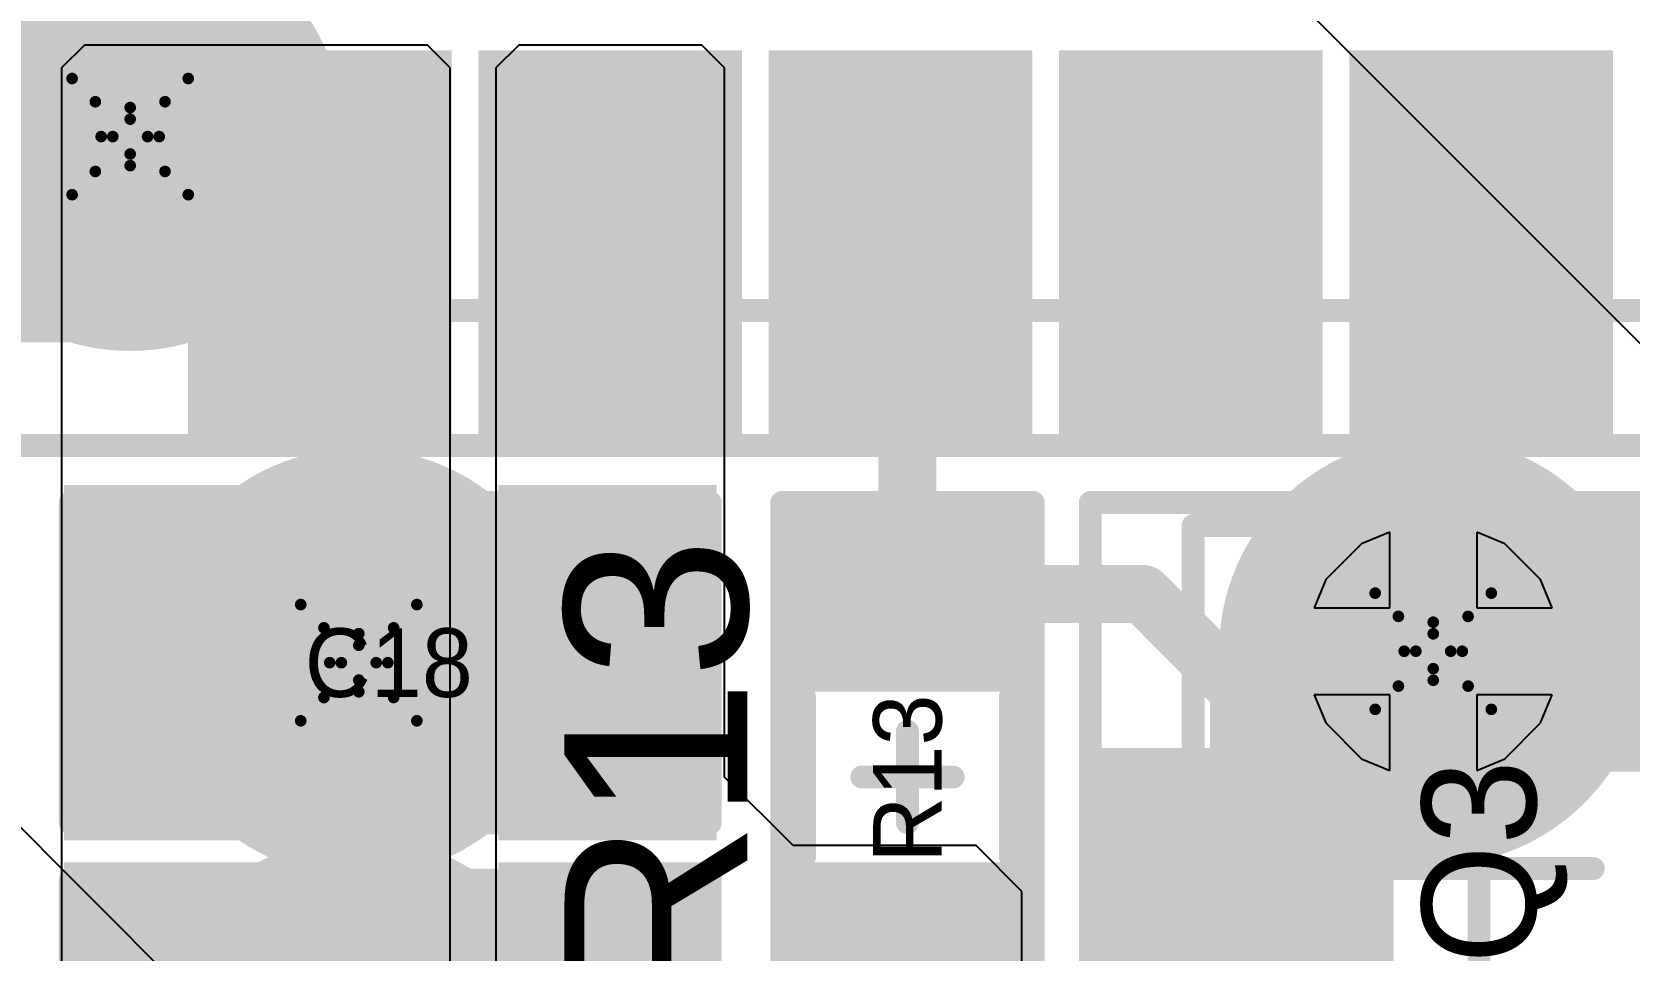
# Model space of a CAD drawing. Header units: millimetres. Extents: x -0.2 to 11.1, y -5.4 to 4.7.
# Drawn here: x 0.2862 to 0.5613, y 0.1316 to 0.2897 of the extents above; entities that cross this region are included whole.
import ezdxf

# ---------------------------------------------------------------- set-up
doc = ezdxf.new("R2010")
doc.units = ezdxf.units.MM
doc.header["$MEASUREMENT"] = 0
for name, color, linetype in [('BottomLayer', 5, 'Continuous'), ('DrillDrawing', 1, 'Continuous'), ('InternalPlane1', 76, 'Continuous'), ('InternalPlane2', 16, 'Continuous'), ('Mechanical1', 6, 'Continuous'), ('Mechanical3', 76, 'Continuous'), ('Mechanical5', 56, 'Continuous'), ('TopLayer', 1, 'Continuous'), ('TopOverlay', 2, 'Continuous'), ('TopPaste', 8, 'Continuous'), ('TopSolder', 216, 'Continuous'), ('ViaHoleLayer', 16, 'Continuous')]:
    doc.layers.add(name, color=color, linetype=linetype)
doc.styles.add('Arial', font='arial.ttf', dxfattribs={"height": 0.2})

# ---------------------------------------------------------------- blocks, each defined once
blk = doc.blocks.new('ESP32_WROOM_32_9')
at = {"layer": 'TopLayer'}
for points in [[(-0.37362, 0.3317), (-0.37362, 0.36713), (-0.31457, 0.36713), (-0.31457, 0.3317)], [(-0.37362, 0.2817), (-0.37362, 0.31713), (-0.31457, 0.31713), (-0.31457, 0.2817)], [(-0.37362, 0.2317), (-0.37362, 0.26713), (-0.31457, 0.26713), (-0.31457, 0.2317)], [(-0.37362, 0.1817), (-0.37362, 0.21713), (-0.31457, 0.21713), (-0.31457, 0.1817)], [(-0.37362, 0.1317), (-0.37362, 0.16713), (-0.31457, 0.16713), (-0.31457, 0.1317)]]:
    blk.add_hatch(color=1, dxfattribs=at).paths.add_polyline_path(points)
at = {"layer": 'TopPaste'}
for points in [[(-0.37862, 0.3267), (-0.37862, 0.37213), (-0.30957, 0.37213), (-0.30957, 0.3267)], [(-0.37862, 0.2767), (-0.37862, 0.32213), (-0.30957, 0.32213), (-0.30957, 0.2767)], [(-0.37862, 0.2267), (-0.37862, 0.27213), (-0.30957, 0.27213), (-0.30957, 0.2267)], [(-0.37862, 0.1767), (-0.37862, 0.22213), (-0.30957, 0.22213), (-0.30957, 0.1767)], [(-0.37862, 0.1267), (-0.37862, 0.17213), (-0.30957, 0.17213), (-0.30957, 0.1267)]]:
    blk.add_hatch(color=8, dxfattribs=at).paths.add_polyline_path(points)
at = {"layer": 'TopSolder'}
for points in [[(-0.37559, 0.32973), (-0.37559, 0.3691), (-0.3126, 0.3691), (-0.3126, 0.32973)], [(-0.37559, 0.27973), (-0.37559, 0.3191), (-0.3126, 0.3191), (-0.3126, 0.27973)], [(-0.37559, 0.22973), (-0.37559, 0.2691), (-0.3126, 0.2691), (-0.3126, 0.22973)], [(-0.37559, 0.17973), (-0.37559, 0.2191), (-0.3126, 0.2191), (-0.3126, 0.17973)], [(-0.37559, 0.12973), (-0.37559, 0.1691), (-0.3126, 0.1691), (-0.3126, 0.12973)]]:
    blk.add_hatch(color=216, dxfattribs=at).paths.add_polyline_path(points)
at = {"layer": 'Mechanical1', "const_width": 0.00394}
blk.add_lwpolyline([(-0.35433, 0.6437), (-0.35433, -0.36024)], dxfattribs=at)
at = {"layer": 'Mechanical3', "const_width": 0.00394}
blk.add_lwpolyline([(-0.37756, 0.65433), (-0.37756, -0.38288)], dxfattribs=at)
at = {"layer": 'Mechanical5', "const_width": 0.00394}
blk.add_lwpolyline([(-0.37756, 0.65433), (-0.37756, -0.38288)], dxfattribs=at)
at = {"layer": 'TopOverlay', "const_width": 0.01181}
blk.add_lwpolyline([(-0.35394, 0.64572), (-0.35394, 0.37874)], dxfattribs=at)
at = {"layer": 'TopOverlay', "const_width": 0.00591}
blk.add_lwpolyline([(-0.35689, 0.37874, 1), (-0.35098, 0.37874, 1)], format="xyb", close=True, dxfattribs=at)
blk = doc.blocks.new('R0603_43')
at = {"layer": 'TopLayer'}
for points in [[(-0.01969, -0.01772), (-0.04331, -0.01772), (-0.04331, 0.01772), (-0.01969, 0.01772)], [(0.01969, 0.01772), (0.04331, 0.01772), (0.04331, -0.01772), (0.01969, -0.01772)]]:
    blk.add_hatch(color=1, dxfattribs=at).paths.add_polyline_path(points)
at = {"layer": 'TopPaste'}
for points in [[(-0.01469, -0.02272), (-0.04831, -0.02272), (-0.04831, 0.02272), (-0.01469, 0.02272)], [(0.01469, 0.02272), (0.04831, 0.02272), (0.04831, -0.02272), (0.01469, -0.02272)]]:
    blk.add_hatch(color=8, dxfattribs=at).paths.add_polyline_path(points)
at = {"layer": 'TopSolder'}
for points in [[(-0.01772, -0.01969), (-0.04528, -0.01969), (-0.04528, 0.01969), (-0.01772, 0.01969)], [(0.01772, 0.01969), (0.04528, 0.01969), (0.04528, -0.01969), (0.01772, -0.01969)]]:
    blk.add_hatch(color=216, dxfattribs=at).paths.add_polyline_path(points)
at = {"layer": 'Mechanical1', "const_width": 0.00394}
for points in [[(-0.03892, 0.01888), (0.03892, 0.01888)], [(-0.03892, 0.01888), (-0.03892, -0.01969)], [(0.03892, 0.01888), (0.03892, -0.01969)], [(-0.03892, -0.01969), (0.03892, -0.01969)]]:
    blk.add_lwpolyline(points, dxfattribs=at)
at = {"layer": 'Mechanical1', "const_width": 0.00197}
for points in [[(-0.0399, 0.01888, 1), (-0.03793, 0.01888, 1)], [(-0.0399, 0.01888, 1), (-0.03793, 0.01888, 1)], [(0.03793, 0.01888, 1), (0.0399, 0.01888, 1)], [(0.03793, 0.01888, 1), (0.0399, 0.01888, 1)], [(-0.0399, -0.01969, 1), (-0.03793, -0.01969, 1)], [(-0.0399, -0.01969, 1), (-0.03793, -0.01969, 1)], [(0.03793, -0.01969, 1), (0.0399, -0.01969, 1)], [(0.03793, -0.01969, 1), (0.0399, -0.01969, 1)]]:
    blk.add_lwpolyline(points, format="xyb", close=True, dxfattribs=at)
at = {"layer": 'Mechanical3', "const_width": 0.00394}
for points in [[(-0.04724, 0.02165), (-0.04724, -0.02165)], [(-0.04724, 0.02165), (0.04724, 0.02165)], [(0.04724, 0.02165), (0.04724, -0.02165)], [(0, 0.00787), (0, -0.00787)], [(-0.00787, 0), (0.00787, 0)], [(-0.04724, -0.02165), (0.04724, -0.02165)]]:
    blk.add_lwpolyline(points, dxfattribs=at)
at = {"layer": 'Mechanical3', "const_width": 0.00197}
for points in [[(-0.04823, 0.02165, 1), (-0.04626, 0.02165, 1)], [(-0.04823, 0.02165, 1), (-0.04626, 0.02165, 1)], [(0.04626, 0.02165, 1), (0.04823, 0.02165, 1)], [(0.04626, 0.02165, 1), (0.04823, 0.02165, 1)], [(-0.00098, 0.00787, 1), (0.00098, 0.00787, 1)], [(-0.00886, 0, 1), (-0.00689, 0, 1)], [(0.00689, 0, 1), (0.00886, 0, 1)], [(-0.00098, -0.00787, 1), (0.00098, -0.00787, 1)], [(-0.04823, -0.02165, 1), (-0.04626, -0.02165, 1)], [(-0.04823, -0.02165, 1), (-0.04626, -0.02165, 1)], [(0.04626, -0.02165, 1), (0.04823, -0.02165, 1)], [(0.04626, -0.02165, 1), (0.04823, -0.02165, 1)]]:
    blk.add_lwpolyline(points, format="xyb", close=True, dxfattribs=at)
at = {"layer": 'Mechanical5', "const_width": 0.00394}
for points in [[(-0.04724, 0.02165), (-0.04724, -0.02165)], [(-0.04724, 0.02165), (0.04724, 0.02165)], [(0.04724, 0.02165), (0.04724, -0.02165)], [(-0.04724, -0.02165), (0.04724, -0.02165)]]:
    blk.add_lwpolyline(points, dxfattribs=at)
at = {"layer": 'Mechanical5', "const_width": 0.00197}
for points in [[(-0.04823, 0.02165, 1), (-0.04626, 0.02165, 1)], [(-0.04823, 0.02165, 1), (-0.04626, 0.02165, 1)], [(0.04626, 0.02165, 1), (0.04823, 0.02165, 1)], [(0.04626, 0.02165, 1), (0.04823, 0.02165, 1)], [(-0.04823, -0.02165, 1), (-0.04626, -0.02165, 1)], [(-0.04823, -0.02165, 1), (-0.04626, -0.02165, 1)], [(0.04626, -0.02165, 1), (0.04823, -0.02165, 1)], [(0.04626, -0.02165, 1), (0.04823, -0.02165, 1)]]:
    blk.add_lwpolyline(points, format="xyb", close=True, dxfattribs=at)
at = {"layer": 'TopOverlay', "const_width": 0.00394}
for points in [[(-0.01378, 0.01772), (0.01378, 0.01772)], [(-0.01378, -0.01772), (0.01378, -0.01772)]]:
    blk.add_lwpolyline(points, dxfattribs=at)
at = {"layer": 'TopOverlay', "const_width": 0.00197}
for points in [[(-0.01476, 0.01772, 1), (-0.0128, 0.01772, 1)], [(0.0128, 0.01772, 1), (0.01476, 0.01772, 1)], [(-0.01476, -0.01772, 1), (-0.0128, -0.01772, 1)], [(0.0128, -0.01772, 1), (0.01476, -0.01772, 1)]]:
    blk.add_lwpolyline(points, format="xyb", close=True, dxfattribs=at)
at = {"layer": 'Mechanical5'}
blk.add_text('R13', height=0.011811, dxfattribs=at).set_placement((-0.01476, -0.0059))
blk = doc.blocks.new('SOT_23F_58')
at = {"layer": 'TopLayer'}
for points in [[(-0.01575, 0.06299), (0.01575, 0.06299), (0.01575, 0.01969), (-0.01575, 0.01969)], [(-0.05315, -0.01969), (-0.02165, -0.01969), (-0.02165, -0.06299), (-0.05315, -0.06299)], [(0.02165, -0.01969), (0.05315, -0.01969), (0.05315, -0.06299), (0.02165, -0.06299)]]:
    blk.add_hatch(color=1, dxfattribs=at).paths.add_polyline_path(points)
at = {"layer": 'TopPaste'}
for points in [[(-0.02075, 0.06799), (0.02075, 0.06799), (0.02075, 0.01469), (-0.02075, 0.01469)], [(-0.05815, -0.01469), (-0.01665, -0.01469), (-0.01665, -0.06799), (-0.05815, -0.06799)], [(0.01665, -0.01469), (0.05815, -0.01469), (0.05815, -0.06799), (0.01665, -0.06799)]]:
    blk.add_hatch(color=8, dxfattribs=at).paths.add_polyline_path(points)
at = {"layer": 'TopSolder'}
for points in [[(-0.01772, 0.06496), (0.01772, 0.06496), (0.01772, 0.01772), (-0.01772, 0.01772)], [(-0.05512, -0.01772), (-0.01969, -0.01772), (-0.01969, -0.06496), (-0.05512, -0.06496)], [(0.01969, -0.01772), (0.05512, -0.01772), (0.05512, -0.06496), (0.01969, -0.06496)]]:
    blk.add_hatch(color=216, dxfattribs=at).paths.add_polyline_path(points)
at = {"layer": 'Mechanical1', "const_width": 0.00394}
for points in [[(-0.05906, 0.04921), (-0.05906, -0.04921)], [(-0.05906, 0.04921), (0.05906, 0.04921)], [(0.05906, 0.04921), (0.05906, -0.04921)], [(-0.05906, -0.04921), (0.05906, -0.04921)]]:
    blk.add_lwpolyline(points, dxfattribs=at)
at = {"layer": 'Mechanical1', "const_width": 0.00197}
for points in [[(-0.06004, 0.04921, 1), (-0.05807, 0.04921, 1)], [(-0.06004, 0.04921, 1), (-0.05807, 0.04921, 1)], [(0.05807, 0.04921, 1), (0.06004, 0.04921, 1)], [(0.05807, 0.04921, 1), (0.06004, 0.04921, 1)], [(-0.06004, -0.04921, 1), (-0.05807, -0.04921, 1)], [(-0.06004, -0.04921, 1), (-0.05807, -0.04921, 1)], [(0.05807, -0.04921, 1), (0.06004, -0.04921, 1)], [(0.05807, -0.04921, 1), (0.06004, -0.04921, 1)]]:
    blk.add_lwpolyline(points, format="xyb", close=True, dxfattribs=at)
at = {"layer": 'Mechanical3', "const_width": 0.00394}
for points in [[(-0.06299, 0.06693), (-0.06299, -0.06693)], [(-0.06299, 0.06693), (0.06299, 0.06693)], [(0.06299, 0.06693), (0.06299, -0.06693)], [(0, 0.01969), (0, -0.01969)], [(-0.01969, 0), (0.01969, 0)], [(-0.06299, -0.06693), (0.06299, -0.06693)]]:
    blk.add_lwpolyline(points, dxfattribs=at)
at = {"layer": 'Mechanical3', "const_width": 0.00197}
for points in [[(-0.06398, 0.06693, 1), (-0.06201, 0.06693, 1)], [(-0.06398, 0.06693, 1), (-0.06201, 0.06693, 1)], [(0.06201, 0.06693, 1), (0.06398, 0.06693, 1)], [(0.06201, 0.06693, 1), (0.06398, 0.06693, 1)], [(-0.00098, 0.01969, 1), (0.00098, 0.01969, 1)], [(-0.02067, 0, 1), (-0.0187, 0, 1)], [(0.0187, 0, 1), (0.02067, 0, 1)], [(-0.00098, -0.01969, 1), (0.00098, -0.01969, 1)], [(-0.06398, -0.06693, 1), (-0.06201, -0.06693, 1)], [(-0.06398, -0.06693, 1), (-0.06201, -0.06693, 1)], [(0.06201, -0.06693, 1), (0.06398, -0.06693, 1)], [(0.06201, -0.06693, 1), (0.06398, -0.06693, 1)]]:
    blk.add_lwpolyline(points, format="xyb", close=True, dxfattribs=at)
at = {"layer": 'Mechanical5', "const_width": 0.00394}
for points in [[(-0.06299, 0.06693), (-0.06299, -0.06693)], [(-0.06299, 0.06693), (0.06299, 0.06693)], [(0.06299, 0.06693), (0.06299, -0.06693)], [(-0.06299, -0.06693), (0.06299, -0.06693)]]:
    blk.add_lwpolyline(points, dxfattribs=at)
at = {"layer": 'Mechanical5', "const_width": 0.00197}
for points in [[(-0.06398, 0.06693, 1), (-0.06201, 0.06693, 1)], [(-0.06398, 0.06693, 1), (-0.06201, 0.06693, 1)], [(0.06201, 0.06693, 1), (0.06398, 0.06693, 1)], [(0.06201, 0.06693, 1), (0.06398, 0.06693, 1)], [(-0.06398, -0.06693, 1), (-0.06201, -0.06693, 1)], [(-0.06398, -0.06693, 1), (-0.06201, -0.06693, 1)], [(0.06201, -0.06693, 1), (0.06398, -0.06693, 1)], [(0.06201, -0.06693, 1), (0.06398, -0.06693, 1)]]:
    blk.add_lwpolyline(points, format="xyb", close=True, dxfattribs=at)
at = {"layer": 'TopOverlay', "const_width": 0.00787}
for points in [[(-0.05903, 0.02777), (-0.02165, 0.02777)], [(-0.05903, 0.02777), (-0.05903, -0.00984)], [(0.02165, 0.02777), (0.05903, 0.02777)], [(0.05903, 0.02777), (0.05903, -0.00984)]]:
    blk.add_lwpolyline(points, dxfattribs=at)
at = {"layer": 'TopOverlay', "const_width": 0.00394}
for points in [[(-0.061, 0.02777, 1), (-0.05706, 0.02777, 1)], [(-0.061, 0.02777, 1), (-0.05706, 0.02777, 1)], [(-0.02362, 0.02777, 1), (-0.01969, 0.02777, 1)], [(0.01969, 0.02777, 1), (0.02362, 0.02777, 1)], [(0.05706, 0.02777, 1), (0.061, 0.02777, 1)], [(0.05706, 0.02777, 1), (0.061, 0.02777, 1)], [(-0.061, -0.00984, 1), (-0.05706, -0.00984, 1)], [(0.05706, -0.00984, 1), (0.061, -0.00984, 1)]]:
    blk.add_lwpolyline(points, format="xyb", close=True, dxfattribs=at)
at = {"layer": 'Mechanical5'}
blk.add_text('Q3', height=0.019685, dxfattribs=at).set_placement((-0.0164, -0.00984))
blk = doc.blocks.new('C0805_CER_110')
at = {"layer": 'TopLayer'}
for points in [[(-0.02362, -0.02559), (-0.05118, -0.02559), (-0.05118, 0.02559), (-0.02362, 0.02559)], [(0.02362, 0.02559), (0.05118, 0.02559), (0.05118, -0.02559), (0.02362, -0.02559)]]:
    blk.add_hatch(color=1, dxfattribs=at).paths.add_polyline_path(points)
at = {"layer": 'TopPaste'}
for points in [[(-0.01862, -0.03059), (-0.05618, -0.03059), (-0.05618, 0.03059), (-0.01862, 0.03059)], [(0.01862, 0.03059), (0.05618, 0.03059), (0.05618, -0.03059), (0.01862, -0.03059)]]:
    blk.add_hatch(color=8, dxfattribs=at).paths.add_polyline_path(points)
at = {"layer": 'TopSolder'}
for points in [[(-0.02165, -0.02756), (-0.05315, -0.02756), (-0.05315, 0.02756), (-0.02165, 0.02756)], [(0.02165, 0.02756), (0.05315, 0.02756), (0.05315, -0.02756), (0.02165, -0.02756)]]:
    blk.add_hatch(color=216, dxfattribs=at).paths.add_polyline_path(points)
at = {"layer": 'Mechanical1', "const_width": 0.00394}
for points in [[(-0.05121, -0.02669), (-0.05121, 0.02669)], [(-0.05121, 0.02669), (0.05121, 0.02669)], [(0.05121, -0.02669), (0.05121, 0.02669)], [(-0.05121, -0.02669), (0.05121, -0.02669)]]:
    blk.add_lwpolyline(points, dxfattribs=at)
at = {"layer": 'Mechanical1', "const_width": 0.00197}
for points in [[(-0.05219, 0.02669, 1), (-0.05023, 0.02669, 1)], [(-0.05219, 0.02669, 1), (-0.05023, 0.02669, 1)], [(0.05023, 0.02669, 1), (0.05219, 0.02669, 1)], [(0.05023, 0.02669, 1), (0.05219, 0.02669, 1)], [(-0.05219, -0.02669, 1), (-0.05023, -0.02669, 1)], [(-0.05219, -0.02669, 1), (-0.05023, -0.02669, 1)], [(0.05023, -0.02669, 1), (0.05219, -0.02669, 1)], [(0.05023, -0.02669, 1), (0.05219, -0.02669, 1)]]:
    blk.add_lwpolyline(points, format="xyb", close=True, dxfattribs=at)
at = {"layer": 'Mechanical3', "const_width": 0.00394}
for points in [[(-0.05512, 0.02756), (0.05512, 0.02756)], [(-0.05512, -0.02756), (-0.05512, 0.02756)], [(0.05512, -0.02756), (0.05512, 0.02756)], [(0, -0.01181), (0, 0.01181)], [(-0.01181, 0), (0.01181, 0)], [(-0.05512, -0.02756), (0.05512, -0.02756)]]:
    blk.add_lwpolyline(points, dxfattribs=at)
at = {"layer": 'Mechanical3', "const_width": 0.00197}
for points in [[(-0.0561, 0.02756, 1), (-0.05413, 0.02756, 1)], [(-0.0561, 0.02756, 1), (-0.05413, 0.02756, 1)], [(0.05413, 0.02756, 1), (0.0561, 0.02756, 1)], [(0.05413, 0.02756, 1), (0.0561, 0.02756, 1)], [(-0.00098, 0.01181, 1), (0.00098, 0.01181, 1)], [(-0.0128, 0, 1), (-0.01083, 0, 1)], [(0.01083, 0, 1), (0.0128, 0, 1)], [(-0.00098, -0.01181, 1), (0.00098, -0.01181, 1)], [(-0.0561, -0.02756, 1), (-0.05413, -0.02756, 1)], [(-0.0561, -0.02756, 1), (-0.05413, -0.02756, 1)], [(0.05413, -0.02756, 1), (0.0561, -0.02756, 1)], [(0.05413, -0.02756, 1), (0.0561, -0.02756, 1)]]:
    blk.add_lwpolyline(points, format="xyb", close=True, dxfattribs=at)
at = {"layer": 'Mechanical5', "const_width": 0.00394}
for points in [[(-0.05512, 0.02756), (0.05512, 0.02756)], [(-0.05512, -0.02756), (-0.05512, 0.02756)], [(0.05512, -0.02756), (0.05512, 0.02756)], [(-0.05512, -0.02756), (0.05512, -0.02756)]]:
    blk.add_lwpolyline(points, dxfattribs=at)
at = {"layer": 'Mechanical5', "const_width": 0.00197}
for points in [[(-0.0561, 0.02756, 1), (-0.05413, 0.02756, 1)], [(-0.0561, 0.02756, 1), (-0.05413, 0.02756, 1)], [(0.05413, 0.02756, 1), (0.0561, 0.02756, 1)], [(0.05413, 0.02756, 1), (0.0561, 0.02756, 1)], [(-0.0561, -0.02756, 1), (-0.05413, -0.02756, 1)], [(-0.0561, -0.02756, 1), (-0.05413, -0.02756, 1)], [(0.05413, -0.02756, 1), (0.0561, -0.02756, 1)], [(0.05413, -0.02756, 1), (0.0561, -0.02756, 1)]]:
    blk.add_lwpolyline(points, format="xyb", close=True, dxfattribs=at)
at = {"layer": 'TopOverlay', "const_width": 0.00394}
for points in [[(-0.00984, -0.02362), (-0.00984, 0.02362)], [(0.00984, -0.02362), (0.00984, 0.02362)]]:
    blk.add_lwpolyline(points, dxfattribs=at)
at = {"layer": 'TopOverlay', "const_width": 0.00197}
for points in [[(-0.01083, 0.02362, 1), (-0.00886, 0.02362, 1)], [(0.00886, 0.02362, 1), (0.01083, 0.02362, 1)], [(-0.01083, -0.02362, 1), (-0.00886, -0.02362, 1)], [(0.00886, -0.02362, 1), (0.01083, -0.02362, 1)]]:
    blk.add_lwpolyline(points, format="xyb", close=True, dxfattribs=at)
at = {"layer": 'Mechanical5'}
blk.add_text('C18', height=0.011811, dxfattribs=at).set_placement((-0.01476, -0.0059))
blk = doc.blocks.new('C0805_CER_111')
at = {"layer": 'TopLayer'}
for points in [[(-0.02362, -0.02559), (-0.05118, -0.02559), (-0.05118, 0.02559), (-0.02362, 0.02559)], [(0.02362, 0.02559), (0.05118, 0.02559), (0.05118, -0.02559), (0.02362, -0.02559)]]:
    blk.add_hatch(color=1, dxfattribs=at).paths.add_polyline_path(points)
at = {"layer": 'TopPaste'}
for points in [[(-0.01862, -0.03059), (-0.05618, -0.03059), (-0.05618, 0.03059), (-0.01862, 0.03059)], [(0.01862, 0.03059), (0.05618, 0.03059), (0.05618, -0.03059), (0.01862, -0.03059)]]:
    blk.add_hatch(color=8, dxfattribs=at).paths.add_polyline_path(points)
at = {"layer": 'TopSolder'}
for points in [[(-0.02165, -0.02756), (-0.05315, -0.02756), (-0.05315, 0.02756), (-0.02165, 0.02756)], [(0.02165, 0.02756), (0.05315, 0.02756), (0.05315, -0.02756), (0.02165, -0.02756)]]:
    blk.add_hatch(color=216, dxfattribs=at).paths.add_polyline_path(points)
at = {"layer": 'Mechanical1', "const_width": 0.00394}
for points in [[(-0.05121, -0.02669), (-0.05121, 0.02669)], [(-0.05121, 0.02669), (0.05121, 0.02669)], [(0.05121, -0.02669), (0.05121, 0.02669)], [(-0.05121, -0.02669), (0.05121, -0.02669)]]:
    blk.add_lwpolyline(points, dxfattribs=at)
at = {"layer": 'Mechanical1', "const_width": 0.00197}
for points in [[(-0.05219, 0.02669, 1), (-0.05023, 0.02669, 1)], [(-0.05219, 0.02669, 1), (-0.05023, 0.02669, 1)], [(0.05023, 0.02669, 1), (0.05219, 0.02669, 1)], [(0.05023, 0.02669, 1), (0.05219, 0.02669, 1)], [(-0.05219, -0.02669, 1), (-0.05023, -0.02669, 1)], [(-0.05219, -0.02669, 1), (-0.05023, -0.02669, 1)], [(0.05023, -0.02669, 1), (0.05219, -0.02669, 1)], [(0.05023, -0.02669, 1), (0.05219, -0.02669, 1)]]:
    blk.add_lwpolyline(points, format="xyb", close=True, dxfattribs=at)
at = {"layer": 'Mechanical3', "const_width": 0.00394}
for points in [[(-0.05512, 0.02756), (0.05512, 0.02756)], [(-0.05512, -0.02756), (-0.05512, 0.02756)], [(0.05512, -0.02756), (0.05512, 0.02756)], [(0, -0.01181), (0, 0.01181)], [(-0.01181, 0), (0.01181, 0)], [(-0.05512, -0.02756), (0.05512, -0.02756)]]:
    blk.add_lwpolyline(points, dxfattribs=at)
at = {"layer": 'Mechanical3', "const_width": 0.00197}
for points in [[(-0.0561, 0.02756, 1), (-0.05413, 0.02756, 1)], [(-0.0561, 0.02756, 1), (-0.05413, 0.02756, 1)], [(0.05413, 0.02756, 1), (0.0561, 0.02756, 1)], [(0.05413, 0.02756, 1), (0.0561, 0.02756, 1)], [(-0.00098, 0.01181, 1), (0.00098, 0.01181, 1)], [(-0.0128, 0, 1), (-0.01083, 0, 1)], [(0.01083, 0, 1), (0.0128, 0, 1)], [(-0.00098, -0.01181, 1), (0.00098, -0.01181, 1)], [(-0.0561, -0.02756, 1), (-0.05413, -0.02756, 1)], [(-0.0561, -0.02756, 1), (-0.05413, -0.02756, 1)], [(0.05413, -0.02756, 1), (0.0561, -0.02756, 1)], [(0.05413, -0.02756, 1), (0.0561, -0.02756, 1)]]:
    blk.add_lwpolyline(points, format="xyb", close=True, dxfattribs=at)
at = {"layer": 'Mechanical5', "const_width": 0.00394}
for points in [[(-0.05512, 0.02756), (0.05512, 0.02756)], [(-0.05512, -0.02756), (-0.05512, 0.02756)], [(0.05512, -0.02756), (0.05512, 0.02756)], [(-0.05512, -0.02756), (0.05512, -0.02756)]]:
    blk.add_lwpolyline(points, dxfattribs=at)
at = {"layer": 'Mechanical5', "const_width": 0.00197}
for points in [[(-0.0561, 0.02756, 1), (-0.05413, 0.02756, 1)], [(-0.0561, 0.02756, 1), (-0.05413, 0.02756, 1)], [(0.05413, 0.02756, 1), (0.0561, 0.02756, 1)], [(0.05413, 0.02756, 1), (0.0561, 0.02756, 1)], [(-0.0561, -0.02756, 1), (-0.05413, -0.02756, 1)], [(-0.0561, -0.02756, 1), (-0.05413, -0.02756, 1)], [(0.05413, -0.02756, 1), (0.0561, -0.02756, 1)], [(0.05413, -0.02756, 1), (0.0561, -0.02756, 1)]]:
    blk.add_lwpolyline(points, format="xyb", close=True, dxfattribs=at)
at = {"layer": 'TopOverlay', "const_width": 0.00394}
for points in [[(-0.00984, -0.02362), (-0.00984, 0.02362)], [(0.00984, -0.02362), (0.00984, 0.02362)]]:
    blk.add_lwpolyline(points, dxfattribs=at)
at = {"layer": 'TopOverlay', "const_width": 0.00197}
for points in [[(-0.01083, 0.02362, 1), (-0.00886, 0.02362, 1)], [(0.00886, 0.02362, 1), (0.01083, 0.02362, 1)], [(-0.01083, -0.02362, 1), (-0.00886, -0.02362, 1)], [(0.00886, -0.02362, 1), (0.01083, -0.02362, 1)]]:
    blk.add_lwpolyline(points, format="xyb", close=True, dxfattribs=at)
at = {"layer": 'Mechanical5'}
blk.add_text('C17', height=0.011811, dxfattribs=at).set_placement((-0.01476, -0.0059))

msp = doc.modelspace()

# ---------------------------------------------------------------- hatches: boundary and pattern name
at = {"layer": 'BottomLayer'}
h = msp.add_hatch(color=5, dxfattribs=at)
edge = h.paths.add_edge_path()
edge.add_arc((0.30315, 0.27165), 0.01181, 0, 360)
h = msp.add_hatch(color=5, dxfattribs=at)
edge = h.paths.add_edge_path()
edge.add_arc((0.34252, 0.1811), 0.01181, 0, 360)
h = msp.add_hatch(color=5, dxfattribs=at)
edge = h.paths.add_edge_path()
edge.add_arc((0.52756, 0.18307), 0.01181, 0, 360)
at = {"layer": 'InternalPlane2'}
h = msp.add_hatch(color=16, dxfattribs=at)
edge = h.paths.add_edge_path()
edge.add_arc((0.30315, 0.27165), 0.03689, 0, 360)
h = msp.add_hatch(color=16, dxfattribs=at)
edge = h.paths.add_edge_path()
edge.add_arc((0.34252, 0.1811), 0.03689, 0, 360)
h = msp.add_hatch(color=16, dxfattribs=at)
edge = h.paths.add_edge_path()
edge.add_arc((0.52756, 0.18307), 0.03689, 0, 360)
h = msp.add_hatch(color=16, dxfattribs=at)
edge = h.paths.add_edge_path()
edge.add_arc((0.34252, 0.11417), 0.03689, 0, 360)
at = {"layer": 'TopLayer'}
h = msp.add_hatch(color=1, dxfattribs=at)
edge = h.paths.add_edge_path()
edge.add_arc((0.30315, 0.27165), 0.01181, 0, 360)
h = msp.add_hatch(color=1, dxfattribs=at)
edge = h.paths.add_edge_path()
edge.add_arc((0.34252, 0.1811), 0.01181, 0, 360)
h = msp.add_hatch(color=1, dxfattribs=at)
edge = h.paths.add_edge_path()
edge.add_arc((0.52756, 0.18307), 0.01181, 0, 360)
at = {"layer": 'ViaHoleLayer'}
h = msp.add_hatch(color=16, dxfattribs=at)
edge = h.paths.add_edge_path()
edge.add_arc((0.30315, 0.27165), 0.00689, 0, 360)
h = msp.add_hatch(color=16, dxfattribs=at)
edge = h.paths.add_edge_path()
edge.add_arc((0.52756, 0.18307), 0.00689, 0, 360)
h = msp.add_hatch(color=16, dxfattribs=at)
edge = h.paths.add_edge_path()
edge.add_arc((0.34252, 0.1811), 0.00689, 0, 360)

# ---------------------------------------------------------------- linework, layer by layer
at = {"layer": 'BottomLayer'}
for p, q in [((0.49606, 0.30315), (0.65354, 0.14567)), ((0.52006, 0.20357), (0.5152, 0.20156)), ((0.52006, 0.19057), (0.52006, 0.20357)), ((0.53991, 0.20156), (0.53506, 0.20357)), ((0.53506, 0.20357), (0.53506, 0.19057)), ((0.5152, 0.20156), (0.50907, 0.19543)), ((0.54605, 0.19543), (0.53991, 0.20156)), ((0.50907, 0.19543), (0.50706, 0.19057)), ((0.54806, 0.19057), (0.54605, 0.19543)), ((0.50706, 0.19057), (0.52006, 0.19057)), ((0.53506, 0.19057), (0.54806, 0.19057)), ((0.52006, 0.17557), (0.50706, 0.17557)), ((0.50706, 0.17557), (0.50907, 0.17072)), ((0.52006, 0.16257), (0.52006, 0.17557)), ((0.54806, 0.17557), (0.53506, 0.17557)), ((0.53506, 0.17557), (0.53506, 0.16257)), ((0.54605, 0.17072), (0.54806, 0.17557)), ((0.50907, 0.17072), (0.5152, 0.16458)), ((0.53991, 0.16458), (0.54605, 0.17072)), ((0.3189, 0.11811), (0.27165, 0.16535)), ((0.5152, 0.16458), (0.52006, 0.16257)), ((0.53506, 0.16257), (0.53991, 0.16458))]:
    msp.add_line(p, q, dxfattribs=at)
at = {"layer": 'DrillDrawing', "const_width": 0.002}
for points in [[(0.29315, 0.28165), (0.30315, 0.27665)], [(0.29315, 0.28165), (0.29815, 0.27165)], [(0.30315, 0.27665), (0.31315, 0.28165)], [(0.30815, 0.27165), (0.31315, 0.28165)], [(0.29715, 0.27765), (0.30315, 0.27465)], [(0.29715, 0.27765), (0.30015, 0.27165)], [(0.30315, 0.27465), (0.30915, 0.27765)], [(0.30615, 0.27165), (0.30915, 0.27765)], [(0.29315, 0.26165), (0.29815, 0.27165)], [(0.29715, 0.26565), (0.30015, 0.27165)], [(0.30615, 0.27165), (0.30915, 0.26565)], [(0.30815, 0.27165), (0.31315, 0.26165)], [(0.29715, 0.26565), (0.30315, 0.26865)], [(0.30315, 0.26865), (0.30915, 0.26565)], [(0.29315, 0.26165), (0.30315, 0.26665)], [(0.30315, 0.26665), (0.31315, 0.26165)], [(0.51756, 0.19307), (0.52756, 0.18807)], [(0.51756, 0.19307), (0.52256, 0.18307)], [(0.52756, 0.18807), (0.53756, 0.19307)], [(0.53256, 0.18307), (0.53756, 0.19307)], [(0.33252, 0.1911), (0.34252, 0.1861)], [(0.33252, 0.1911), (0.33752, 0.1811)], [(0.34252, 0.1861), (0.35252, 0.1911)], [(0.34752, 0.1811), (0.35252, 0.1911)], [(0.52156, 0.18907), (0.52756, 0.18607)], [(0.52156, 0.18907), (0.52456, 0.18307)], [(0.52756, 0.18607), (0.53356, 0.18907)], [(0.53056, 0.18307), (0.53356, 0.18907)], [(0.33652, 0.1871), (0.34252, 0.1841)], [(0.33652, 0.1871), (0.33952, 0.1811)], [(0.34252, 0.1841), (0.34852, 0.1871)], [(0.34552, 0.1811), (0.34852, 0.1871)], [(0.33252, 0.1711), (0.33752, 0.1811)], [(0.33652, 0.1751), (0.33952, 0.1811)], [(0.34552, 0.1811), (0.34852, 0.1751)], [(0.34752, 0.1811), (0.35252, 0.1711)], [(0.51756, 0.17307), (0.52256, 0.18307)], [(0.52156, 0.17707), (0.52456, 0.18307)], [(0.53056, 0.18307), (0.53356, 0.17707)], [(0.53256, 0.18307), (0.53756, 0.17307)], [(0.33652, 0.1751), (0.34252, 0.1781)], [(0.34252, 0.1781), (0.34852, 0.1751)], [(0.51756, 0.17307), (0.52756, 0.17807)], [(0.52156, 0.17707), (0.52756, 0.18007)], [(0.52756, 0.18007), (0.53356, 0.17707)], [(0.52756, 0.17807), (0.53756, 0.17307)], [(0.33252, 0.1711), (0.34252, 0.1761)], [(0.34252, 0.1761), (0.35252, 0.1711)]]:
    msp.add_lwpolyline(points, dxfattribs=at)
at = {"layer": 'DrillDrawing', "const_width": 0.001}
for points in [[(0.29265, 0.28165, 1), (0.29365, 0.28165, 1)], [(0.29265, 0.28165, 1), (0.29365, 0.28165, 1)], [(0.31265, 0.28165, 1), (0.31365, 0.28165, 1)], [(0.31265, 0.28165, 1), (0.31365, 0.28165, 1)], [(0.29665, 0.27765, 1), (0.29765, 0.27765, 1)], [(0.29665, 0.27765, 1), (0.29765, 0.27765, 1)], [(0.30865, 0.27765, 1), (0.30965, 0.27765, 1)], [(0.30865, 0.27765, 1), (0.30965, 0.27765, 1)], [(0.30265, 0.27665, 1), (0.30365, 0.27665, 1)], [(0.30265, 0.27665, 1), (0.30365, 0.27665, 1)], [(0.30265, 0.27465, 1), (0.30365, 0.27465, 1)], [(0.30265, 0.27465, 1), (0.30365, 0.27465, 1)], [(0.29765, 0.27165, 1), (0.29865, 0.27165, 1)], [(0.29765, 0.27165, 1), (0.29865, 0.27165, 1)], [(0.29965, 0.27165, 1), (0.30065, 0.27165, 1)], [(0.29965, 0.27165, 1), (0.30065, 0.27165, 1)], [(0.30565, 0.27165, 1), (0.30665, 0.27165, 1)], [(0.30565, 0.27165, 1), (0.30665, 0.27165, 1)], [(0.30765, 0.27165, 1), (0.30865, 0.27165, 1)], [(0.30765, 0.27165, 1), (0.30865, 0.27165, 1)], [(0.30265, 0.26865, 1), (0.30365, 0.26865, 1)], [(0.30265, 0.26865, 1), (0.30365, 0.26865, 1)], [(0.30265, 0.26665, 1), (0.30365, 0.26665, 1)], [(0.30265, 0.26665, 1), (0.30365, 0.26665, 1)], [(0.29665, 0.26565, 1), (0.29765, 0.26565, 1)], [(0.29665, 0.26565, 1), (0.29765, 0.26565, 1)], [(0.30865, 0.26565, 1), (0.30965, 0.26565, 1)], [(0.30865, 0.26565, 1), (0.30965, 0.26565, 1)], [(0.29265, 0.26165, 1), (0.29365, 0.26165, 1)], [(0.29265, 0.26165, 1), (0.29365, 0.26165, 1)], [(0.31265, 0.26165, 1), (0.31365, 0.26165, 1)], [(0.31265, 0.26165, 1), (0.31365, 0.26165, 1)], [(0.51706, 0.19307, 1), (0.51806, 0.19307, 1)], [(0.51706, 0.19307, 1), (0.51806, 0.19307, 1)], [(0.53706, 0.19307, 1), (0.53806, 0.19307, 1)], [(0.53706, 0.19307, 1), (0.53806, 0.19307, 1)], [(0.33202, 0.1911, 1), (0.33302, 0.1911, 1)], [(0.33202, 0.1911, 1), (0.33302, 0.1911, 1)], [(0.35202, 0.1911, 1), (0.35302, 0.1911, 1)], [(0.35202, 0.1911, 1), (0.35302, 0.1911, 1)], [(0.52106, 0.18907, 1), (0.52206, 0.18907, 1)], [(0.52106, 0.18907, 1), (0.52206, 0.18907, 1)], [(0.53306, 0.18907, 1), (0.53406, 0.18907, 1)], [(0.53306, 0.18907, 1), (0.53406, 0.18907, 1)], [(0.33602, 0.1871, 1), (0.33702, 0.1871, 1)], [(0.33602, 0.1871, 1), (0.33702, 0.1871, 1)], [(0.34202, 0.1861, 1), (0.34302, 0.1861, 1)], [(0.34202, 0.1861, 1), (0.34302, 0.1861, 1)], [(0.34802, 0.1871, 1), (0.34902, 0.1871, 1)], [(0.34802, 0.1871, 1), (0.34902, 0.1871, 1)], [(0.52706, 0.18807, 1), (0.52806, 0.18807, 1)], [(0.52706, 0.18807, 1), (0.52806, 0.18807, 1)], [(0.52706, 0.18607, 1), (0.52806, 0.18607, 1)], [(0.52706, 0.18607, 1), (0.52806, 0.18607, 1)], [(0.34202, 0.1841, 1), (0.34302, 0.1841, 1)], [(0.34202, 0.1841, 1), (0.34302, 0.1841, 1)], [(0.33702, 0.1811, 1), (0.33802, 0.1811, 1)], [(0.33702, 0.1811, 1), (0.33802, 0.1811, 1)], [(0.33902, 0.1811, 1), (0.34002, 0.1811, 1)], [(0.33902, 0.1811, 1), (0.34002, 0.1811, 1)], [(0.34502, 0.1811, 1), (0.34602, 0.1811, 1)], [(0.34502, 0.1811, 1), (0.34602, 0.1811, 1)], [(0.34702, 0.1811, 1), (0.34802, 0.1811, 1)], [(0.34702, 0.1811, 1), (0.34802, 0.1811, 1)], [(0.52206, 0.18307, 1), (0.52306, 0.18307, 1)], [(0.52206, 0.18307, 1), (0.52306, 0.18307, 1)], [(0.52406, 0.18307, 1), (0.52506, 0.18307, 1)], [(0.52406, 0.18307, 1), (0.52506, 0.18307, 1)], [(0.53006, 0.18307, 1), (0.53106, 0.18307, 1)], [(0.53006, 0.18307, 1), (0.53106, 0.18307, 1)], [(0.53206, 0.18307, 1), (0.53306, 0.18307, 1)], [(0.53206, 0.18307, 1), (0.53306, 0.18307, 1)], [(0.34202, 0.1781, 1), (0.34302, 0.1781, 1)], [(0.34202, 0.1781, 1), (0.34302, 0.1781, 1)], [(0.52706, 0.18007, 1), (0.52806, 0.18007, 1)], [(0.52706, 0.18007, 1), (0.52806, 0.18007, 1)], [(0.52706, 0.17807, 1), (0.52806, 0.17807, 1)], [(0.52706, 0.17807, 1), (0.52806, 0.17807, 1)], [(0.33602, 0.1751, 1), (0.33702, 0.1751, 1)], [(0.33602, 0.1751, 1), (0.33702, 0.1751, 1)], [(0.34202, 0.1761, 1), (0.34302, 0.1761, 1)], [(0.34202, 0.1761, 1), (0.34302, 0.1761, 1)], [(0.34802, 0.1751, 1), (0.34902, 0.1751, 1)], [(0.34802, 0.1751, 1), (0.34902, 0.1751, 1)], [(0.52106, 0.17707, 1), (0.52206, 0.17707, 1)], [(0.52106, 0.17707, 1), (0.52206, 0.17707, 1)], [(0.53306, 0.17707, 1), (0.53406, 0.17707, 1)], [(0.53306, 0.17707, 1), (0.53406, 0.17707, 1)], [(0.51706, 0.17307, 1), (0.51806, 0.17307, 1)], [(0.51706, 0.17307, 1), (0.51806, 0.17307, 1)], [(0.53706, 0.17307, 1), (0.53806, 0.17307, 1)], [(0.53706, 0.17307, 1), (0.53806, 0.17307, 1)], [(0.33202, 0.1711, 1), (0.33302, 0.1711, 1)], [(0.33202, 0.1711, 1), (0.33302, 0.1711, 1)], [(0.35202, 0.1711, 1), (0.35302, 0.1711, 1)], [(0.35202, 0.1711, 1), (0.35302, 0.1711, 1)]]:
    msp.add_lwpolyline(points, format="xyb", close=True, dxfattribs=at)
at = {"layer": 'InternalPlane1', "const_width": 0.01}
for points in [[(0.32842, 0.28085, -0.176327), (0.32842, 0.26246)], [(0.31235, 0.24639, -0.176327), (0.29395, 0.24639)], [(0.51836, 0.20834, -0.176327), (0.53676, 0.20834)], [(0.33332, 0.20637, -0.176327), (0.35172, 0.20637)], [(0.31725, 0.17191, -0.176327), (0.31725, 0.1903)], [(0.36779, 0.1903, -0.176327), (0.36779, 0.17191)], [(0.50229, 0.17387, -0.176327), (0.50229, 0.19227)], [(0.55283, 0.19227, -0.176327), (0.55283, 0.17387)], [(0.53676, 0.1578, -0.176327), (0.51836, 0.1578)], [(0.35172, 0.15583, -0.176327), (0.33332, 0.15583)], [(0.33332, 0.13944, -0.176327), (0.35172, 0.13944)]]:
    msp.add_lwpolyline(points, format="xyb", dxfattribs=at)
at = {"layer": 'InternalPlane1', "const_width": 0.005}
for points in [[(0.32592, 0.28085, 1), (0.33092, 0.28085, 1)], [(0.32592, 0.26246, 1), (0.33092, 0.26246, 1)], [(0.29145, 0.24639, 1), (0.29645, 0.24639, 1)], [(0.30985, 0.24639, 1), (0.31485, 0.24639, 1)], [(0.51586, 0.20834, 1), (0.52086, 0.20834, 1)], [(0.53426, 0.20834, 1), (0.53926, 0.20834, 1)], [(0.33082, 0.20637, 1), (0.33582, 0.20637, 1)], [(0.34922, 0.20637, 1), (0.35422, 0.20637, 1)], [(0.31475, 0.1903, 1), (0.31975, 0.1903, 1)], [(0.36529, 0.1903, 1), (0.37029, 0.1903, 1)], [(0.49979, 0.19227, 1), (0.50479, 0.19227, 1)], [(0.55033, 0.19227, 1), (0.55533, 0.19227, 1)], [(0.49979, 0.17387, 1), (0.50479, 0.17387, 1)], [(0.55033, 0.17387, 1), (0.55533, 0.17387, 1)], [(0.31475, 0.17191, 1), (0.31975, 0.17191, 1)], [(0.36529, 0.17191, 1), (0.37029, 0.17191, 1)], [(0.51586, 0.1578, 1), (0.52086, 0.1578, 1)], [(0.53426, 0.1578, 1), (0.53926, 0.1578, 1)], [(0.33082, 0.15583, 1), (0.33582, 0.15583, 1)], [(0.34922, 0.15583, 1), (0.35422, 0.15583, 1)], [(0.33082, 0.13944, 1), (0.33582, 0.13944, 1)], [(0.34922, 0.13944, 1), (0.35422, 0.13944, 1)]]:
    msp.add_lwpolyline(points, format="xyb", close=True, dxfattribs=at)
at = {"layer": 'TopLayer'}
for p, q in [((0.29528, 0.2874), (0.29134, 0.28346)), ((0.35433, 0.2874), (0.29528, 0.2874)), ((0.35827, 0.28346), (0.35433, 0.2874)), ((0.37008, 0.2874), (0.36614, 0.28346)), ((0.40157, 0.2874), (0.37008, 0.2874)), ((0.40551, 0.28346), (0.40157, 0.2874)), ((0.29134, 0.28346), (0.29134, 0.02756)), ((0.35827, 0.02756), (0.35827, 0.28346)), ((0.36614, 0.28346), (0.36614, 0.02756)), ((0.40551, 0.16142), (0.40551, 0.28346)), ((0.41732, 0.14961), (0.40551, 0.16142)), ((0.44882, 0.14961), (0.41732, 0.14961)), ((0.45669, 0.14173), (0.44882, 0.14961)), ((0.45669, 0.10236), (0.45669, 0.14173))]:
    msp.add_line(p, q, dxfattribs=at)
at = {"layer": 'TopLayer', "const_width": 0.01}
for points in [[(0.43583, 0.25197), (0.43701, 0.25079)], [(0.43701, 0.19292), (0.43701, 0.25079)], [(0.43701, 0.19292), (0.46972, 0.19292)], [(0.46972, 0.19292), (0.46973, 0.19291)], [(0.46973, 0.19291), (0.4776, 0.19291)], [(0.4776, 0.19291), (0.49409, 0.17642)], [(0.52756, 0.18307), (0.57677, 0.18307)], [(0.49409, 0.14567), (0.49409, 0.17642)]]:
    msp.add_lwpolyline(points, dxfattribs=at)
at = {"layer": 'TopLayer', "const_width": 0.005}
for points in [[(0.43333, 0.25197, 1), (0.43833, 0.25197, 1)], [(0.43451, 0.25079, 1), (0.43951, 0.25079, 1)], [(0.43451, 0.25079, 1), (0.43951, 0.25079, 1)], [(0.43451, 0.19292, 1), (0.43951, 0.19292, 1)], [(0.43451, 0.19292, 1), (0.43951, 0.19292, 1)], [(0.46722, 0.19292, 1), (0.47222, 0.19292, 1)], [(0.46722, 0.19292, 1), (0.47222, 0.19292, 1)], [(0.46723, 0.19291, 1), (0.47223, 0.19291, 1)], [(0.46723, 0.19291, 1), (0.47223, 0.19291, 1)], [(0.4751, 0.19291, 1), (0.4801, 0.19291, 1)], [(0.4751, 0.19291, 1), (0.4801, 0.19291, 1)], [(0.52506, 0.18307, 1), (0.53006, 0.18307, 1)], [(0.49159, 0.17642, 1), (0.49659, 0.17642, 1)], [(0.49159, 0.17642, 1), (0.49659, 0.17642, 1)], [(0.49159, 0.14567, 1), (0.49659, 0.14567, 1)]]:
    msp.add_lwpolyline(points, format="xyb", close=True, dxfattribs=at)

# ---------------------------------------------------------------- block references
at = {"rotation": 90}
for name, p in [('ESP32_WROOM_32_9', (0.68524, 0.59606)), ('R0603_43', (0.43701, 0.16142)), ('SOT_23F_58', (0.53543, 0.14567))]:
    msp.add_blockref(name, p, dxfattribs=at)
for name, p in [('C0805_CER_110', (0.34795, 0.1811)), ('C0805_CER_111', (0.34795, 0.11614))]:
    msp.add_blockref(name, p)

# ---------------------------------------------------------------- texts
at = {"layer": 'TopOverlay', "style": 'Arial'}
msp.add_text('R13', height=0.031496, rotation=90, dxfattribs=at).set_placement((0.40944, 0.12206))

doc.saveas('drawing.dxf')
